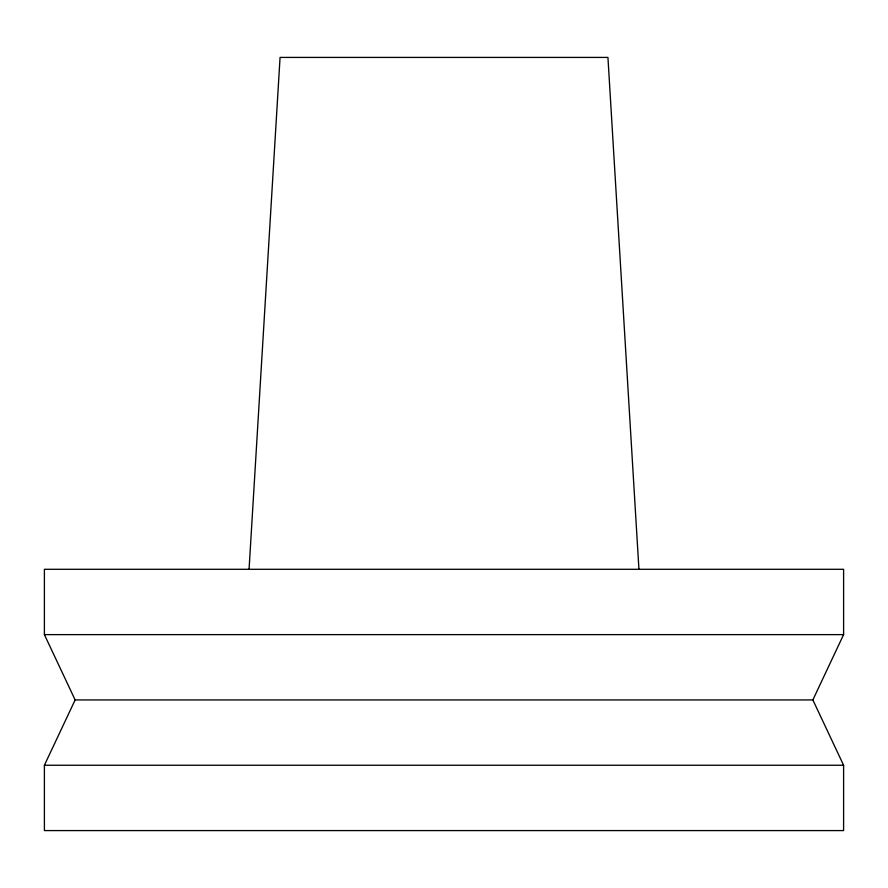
<?xml version="1.0" encoding="UTF-8"?>
<svg xmlns="http://www.w3.org/2000/svg" width="888" height="888" viewBox="0 0 888 888"><rect width="100%" height="100%" fill="white"/><g stroke="black" fill="none" stroke-linecap="round" stroke-linejoin="round"><path stroke-width="1.33" d="M249.062 569.297L280.064 57.42L607.936 57.42L638.938 569.297M44.4 765.256L75.136 699.933L44.4 634.62L44.4 569.297L843.6 569.297L843.6 634.62L812.864 699.933L843.6 765.256L843.6 830.58L44.4 830.58L44.4 765.256L843.6 765.256M44.4 634.62L843.6 634.62M75.136 699.933L812.864 699.933"/></g></svg>
